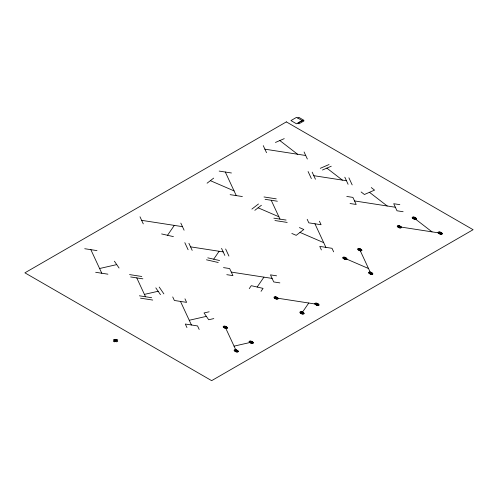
<?xml version="1.0" encoding="UTF-8"?>
<svg xmlns="http://www.w3.org/2000/svg" width="498" height="498" viewBox="0 0 498 498"><rect width="100%" height="100%" fill="white"/><g stroke="black" fill="none" stroke-linecap="round" stroke-linejoin="round"><path stroke-width="0.75" d="M167.521 235.28L174.3 225.389M213.692 259.19L219.12 251.266M249.249 288.635L251.272 285.684L263.056 288.379L261.039 291.324M257.161 287.035L263.94 277.143M301.981 312.906L308.76 303.021M207.081 183.202L213.661 178.122M251.901 209.079L258.481 203.999M254.827 210.343L261.413 205.263M297.729 118.02L298.85 117.372L303.929 120.304L302.809 120.952L296.547 117.347L290.944 120.584L296.547 123.821L302.149 120.584M275.444 142.453L284.24 138.649M320.264 168.33L329.06 164.527M322.455 170.023L331.251 166.22M99.6 268.515L116.725 264.606M144.42 294.393L158.146 291.262M209.141 311.792L204.037 312.956L208.699 319.76L213.804 318.596M189.24 320.27L206.365 316.361M234.06 346.147L251.185 342.238M264.899 149.176L305.716 155.494M313.802 175.688L346.459 180.737M219.188 171.088L231.433 172.98M346.776 196.449L352.901 197.395L356.182 204.466L350.057 203.52M399.838 204.659L393.719 203.713L396.999 210.779L403.119 211.725M354.539 200.931L395.356 207.249M264.008 196.965L276.253 198.858M265.104 199.325L277.349 201.217M230.126 194.656L242.37 196.548M399.359 226.808L440.176 233.12M273.85 218.174L286.095 220.066M274.946 220.533L287.19 222.425M141.644 220.34L182.461 226.652M190.547 246.846L223.204 251.901M223.521 267.613L229.646 268.559L232.927 275.624L226.802 274.678M276.583 275.817L270.464 274.871L273.744 281.943L279.864 282.889M84.728 248.72L96.973 250.612M231.284 272.095L272.101 278.407M129.548 274.597L141.793 276.49M276.104 297.966L316.921 304.284M130.644 276.95L142.889 278.849M95.666 272.281L107.91 274.18M139.39 295.806L151.635 297.698M140.486 298.159L152.73 300.057M161.632 233.936L173.416 236.625M207.797 257.846L219.581 260.535M206.452 259.807L218.236 262.502M210.368 180.662L234.06 190.89M258.12 207.803L278.88 216.767M299.41 227.586L303.811 229.485L296.21 235.342L291.816 233.444M300.008 232.417L323.7 242.644M344.828 258.294L368.52 268.515M115.592 339.929L116.694 340.564M114.403 340.62L115.505 341.255M414.299 218.18L432.015 231.863M371.271 187.578L374.558 190.112L364.405 194.5L361.118 191.96M369.479 192.309L387.195 205.985M326.85 168.119L342.375 180.108M279.839 140.554L297.555 154.231M159.217 287.078L163.879 293.882M155.812 287.856L160.474 294.66M114.397 261.201L119.059 268.011M348.899 177.836L352.179 184.901M344.815 177.201L348.096 184.272M359.768 249.666L370.705 273.234M304.079 151.958L307.359 159.03M312.165 172.152L315.446 179.224M308.081 171.517L311.362 178.589M319.43 221.199L321.073 224.735L308.828 222.843L307.185 219.307M333.648 251.839L332.01 248.303L319.766 246.41L321.403 249.94M314.948 223.789L325.885 247.357M263.261 145.646L266.542 152.712M271.223 200.271L279.976 219.12M225.308 172.034L236.245 195.602M225.644 248.994L228.924 256.065M221.56 248.365L224.841 255.43M180.824 223.116L184.104 230.188M188.91 243.31L192.191 250.382M225.308 327.298L236.245 350.86M184.826 242.682L188.107 249.753M184.97 298.831L186.613 302.367L174.368 300.475L172.725 296.939M199.188 329.464L197.55 325.929L185.306 324.036L186.943 327.572M180.488 301.421L191.425 324.982M140.006 216.804L143.287 223.876M136.763 277.896L145.516 296.752M90.848 249.666L101.785 273.234M225.725 327.447L224.897 327.136L225.725 327.447M226.142 327.603C223.801 328.3 224.803 325.536 226.142 327.603M226.559 327.759L226.117 328.014A1.133 0.654 0 0 1 225.638 328.001A1.774 1.027 0 0 1 225.171 327.883L224.287 327.379A1.774 1.027 0 0 1 224.088 327.105A1.201 0.697 0 0 1 224.063 326.812L224.505 326.576A1.133 0.654 0 0 1 224.984 326.588A1.774 1.027 0 0 1 225.451 326.707L226.335 327.217A1.774 1.027 0 0 1 226.534 327.485A1.133 0.654 0 0 1 226.559 327.759M226.976 327.914L226.385 328.257A1.513 0.872 0 0 1 225.75 328.238A2.365 1.363 0 0 1 225.121 328.082L223.944 327.404A2.365 1.363 0 0 1 223.677 327.043A1.606 0.928 0 0 1 223.646 326.651L224.237 326.333A1.513 0.872 0 0 1 224.872 326.352A2.365 1.363 0 0 1 225.501 326.507L226.677 327.186A2.365 1.363 0 0 1 226.945 327.547A1.513 0.872 0 0 1 226.976 327.914M227.393 328.07L226.652 328.499A1.886 1.089 0 0 1 225.855 328.475A2.957 1.706 0 0 1 225.077 328.282L223.608 327.429A2.957 1.706 0 0 1 223.272 326.981A2.004 1.158 0 0 1 223.229 326.495L223.969 326.097A1.886 1.089 0 0 1 224.766 326.115A2.957 1.706 0 0 1 225.544 326.315L227.013 327.161A2.957 1.706 0 0 1 227.349 327.609A1.886 1.089 0 0 1 227.393 328.07M276.521 298.121L275.693 297.81L276.521 298.121M276.938 298.277C274.597 298.974 275.599 296.21 276.938 298.277M277.355 298.433L276.913 298.688A1.133 0.654 0 0 1 276.434 298.676A1.774 1.027 0 0 1 275.967 298.557L275.083 298.053A1.774 1.027 0 0 1 274.884 297.779A1.201 0.697 0 0 1 274.859 297.487L275.301 297.25A1.133 0.654 0 0 1 275.78 297.262A1.774 1.027 0 0 1 276.247 297.381L277.131 297.885A1.774 1.027 0 0 1 277.33 298.159A1.133 0.654 0 0 1 277.355 298.433M277.772 298.588L277.181 298.931A1.513 0.872 0 0 1 276.546 298.912A2.365 1.363 0 0 1 275.917 298.756L274.74 298.078A2.365 1.363 0 0 1 274.473 297.717A1.606 0.928 0 0 1 274.442 297.325L275.033 297.007A1.513 0.872 0 0 1 275.668 297.026A2.365 1.363 0 0 1 276.297 297.182L277.467 297.86A2.365 1.363 0 0 1 277.741 298.221A1.513 0.872 0 0 1 277.772 298.588M278.189 298.744L277.448 299.167A1.886 1.089 0 0 1 276.651 299.149A2.957 1.706 0 0 1 275.873 298.956L274.404 298.103A2.957 1.706 0 0 1 274.068 297.655A2.004 1.158 0 0 1 274.024 297.163L274.765 296.771A1.886 1.089 0 0 1 275.562 296.789A2.957 1.706 0 0 1 276.34 296.982L277.809 297.835A2.957 1.706 0 0 1 278.145 298.283A1.886 1.089 0 0 1 278.189 298.744M236.662 351.015L235.828 350.698L236.662 351.015M237.079 351.171C234.739 351.862 235.741 349.104 237.079 351.171M237.496 351.327L237.054 351.582A1.133 0.654 0 0 1 236.575 351.569A1.774 1.027 0 0 1 236.108 351.451L235.224 350.941A1.774 1.027 0 0 1 235.025 350.673A1.201 0.697 0 0 1 235 350.38L235.442 350.138A1.133 0.654 0 0 1 235.921 350.156A1.774 1.027 0 0 1 236.388 350.268L237.272 350.779A1.774 1.027 0 0 1 237.471 351.053A1.133 0.654 0 0 1 237.496 351.327M237.913 351.482L237.322 351.825A1.513 0.872 0 0 1 236.687 351.806A2.365 1.363 0 0 1 236.058 351.65L234.882 350.972A2.365 1.363 0 0 1 234.614 350.611A1.606 0.928 0 0 1 234.583 350.219L235.174 349.901A1.513 0.872 0 0 1 235.809 349.92A2.365 1.363 0 0 1 236.438 350.075L237.608 350.754A2.365 1.363 0 0 1 237.882 351.115A1.513 0.872 0 0 1 237.913 351.482M238.33 351.638L237.59 352.061A1.886 1.089 0 0 1 236.793 352.036A2.957 1.706 0 0 1 236.015 351.843L234.546 350.997A2.957 1.706 0 0 1 234.209 350.542A2.004 1.158 0 0 1 234.166 350.057L234.907 349.658A1.886 1.089 0 0 1 235.703 349.683A2.957 1.706 0 0 1 236.482 349.876L237.951 350.723A2.957 1.706 0 0 1 238.287 351.177A1.886 1.089 0 0 1 238.33 351.638M251.602 342.387L250.768 342.076L251.602 342.387M252.019 342.543C249.679 343.24 250.681 340.476 252.019 342.543M252.436 342.699L251.994 342.954A1.133 0.654 0 0 1 251.515 342.941A1.774 1.027 0 0 1 251.048 342.823L250.164 342.319A1.774 1.027 0 0 1 249.965 342.045A1.201 0.697 0 0 1 249.94 341.753L250.382 341.516A1.133 0.654 0 0 1 250.861 341.528A1.774 1.027 0 0 1 251.328 341.647L252.212 342.151A1.774 1.027 0 0 1 252.411 342.425A1.133 0.654 0 0 1 252.436 342.699M252.853 342.854L252.262 343.197A1.513 0.872 0 0 1 251.627 343.178A2.365 1.363 0 0 1 250.998 343.022L249.822 342.344A2.365 1.363 0 0 1 249.554 341.983A1.606 0.928 0 0 1 249.523 341.591L250.114 341.273A1.513 0.872 0 0 1 250.749 341.292A2.365 1.363 0 0 1 251.378 341.447L252.548 342.126A2.365 1.363 0 0 1 252.822 342.487A1.513 0.872 0 0 1 252.853 342.854M253.27 343.01L252.53 343.433A1.886 1.089 0 0 1 251.733 343.415A2.957 1.706 0 0 1 250.955 343.222L249.486 342.369A2.957 1.706 0 0 1 249.149 341.921A2.004 1.158 0 0 1 249.106 341.435L249.847 341.037A1.886 1.089 0 0 1 250.643 341.055A2.957 1.706 0 0 1 251.422 341.248L252.891 342.101A2.957 1.706 0 0 1 253.227 342.549A1.886 1.089 0 0 1 253.27 343.01M345.245 258.443L344.417 258.132L345.245 258.443M345.662 258.599C343.321 259.296 344.323 256.532 345.662 258.599M346.079 258.755L345.637 259.01A1.133 0.654 0 0 1 345.158 258.997A1.774 1.027 0 0 1 344.691 258.879L343.807 258.375A1.774 1.027 0 0 1 343.608 258.101A1.201 0.697 0 0 1 343.583 257.808L344.025 257.572A1.133 0.654 0 0 1 344.504 257.584A1.774 1.027 0 0 1 344.971 257.703L345.855 258.207A1.774 1.027 0 0 1 346.054 258.481A1.133 0.654 0 0 1 346.079 258.755M346.496 258.91L345.905 259.253A1.513 0.872 0 0 1 345.27 259.234A2.365 1.363 0 0 1 344.641 259.078L343.464 258.4A2.365 1.363 0 0 1 343.197 258.039A1.606 0.928 0 0 1 343.166 257.647L343.757 257.329A1.513 0.872 0 0 1 344.392 257.348A2.365 1.363 0 0 1 345.021 257.503L346.197 258.182A2.365 1.363 0 0 1 346.465 258.543A1.513 0.872 0 0 1 346.496 258.91M346.913 259.066L346.172 259.489A1.886 1.089 0 0 1 345.375 259.47A2.957 1.706 0 0 1 344.597 259.277L343.128 258.425A2.957 1.706 0 0 1 342.792 257.976A2.004 1.158 0 0 1 342.749 257.491L343.489 257.093A1.886 1.089 0 0 1 344.286 257.111A2.957 1.706 0 0 1 345.064 257.304L346.533 258.157A2.957 1.706 0 0 1 346.869 258.605A1.886 1.089 0 0 1 346.913 259.066M302.398 313.061L301.564 312.75L302.398 313.061M302.815 313.217C300.475 313.914 301.477 311.15 302.815 313.217M303.232 313.373L302.79 313.628A1.133 0.654 0 0 1 302.311 313.616A1.774 1.027 0 0 1 301.844 313.497L300.96 312.993A1.774 1.027 0 0 1 300.761 312.719A1.201 0.697 0 0 1 300.736 312.427L301.178 312.19A1.133 0.654 0 0 1 301.657 312.202A1.774 1.027 0 0 1 302.124 312.321L303.008 312.825A1.774 1.027 0 0 1 303.207 313.099A1.133 0.654 0 0 1 303.232 313.373M360.185 249.822L359.357 249.504L360.185 249.822M303.649 313.528L303.058 313.871A1.513 0.872 0 0 1 302.423 313.852A2.365 1.363 0 0 1 301.794 313.696L300.618 313.018A2.365 1.363 0 0 1 300.35 312.657A1.606 0.928 0 0 1 300.319 312.265L300.91 311.947A1.513 0.872 0 0 1 301.545 311.966A2.365 1.363 0 0 1 302.174 312.122L303.344 312.8A2.365 1.363 0 0 1 303.618 313.161A1.513 0.872 0 0 1 303.649 313.528M360.602 249.977C358.261 250.668 359.263 247.911 360.602 249.977M304.066 313.684L303.326 314.107A1.886 1.089 0 0 1 302.529 314.089A2.957 1.706 0 0 1 301.751 313.896L300.282 313.043A2.957 1.706 0 0 1 299.945 312.595A2.004 1.158 0 0 1 299.902 312.103L300.643 311.711A1.886 1.089 0 0 1 301.439 311.729A2.957 1.706 0 0 1 302.218 311.922L303.687 312.775A2.957 1.706 0 0 1 304.023 313.223A1.886 1.089 0 0 1 304.066 313.684M361.019 250.133L360.577 250.388A1.133 0.654 0 0 1 360.098 250.376A1.774 1.027 0 0 1 359.631 250.257L358.747 249.747A1.774 1.027 0 0 1 358.548 249.479A1.201 0.697 0 0 1 358.523 249.187L358.965 248.944A1.133 0.654 0 0 1 359.444 248.956A1.774 1.027 0 0 1 359.911 249.075L360.795 249.585A1.774 1.027 0 0 1 360.994 249.853A1.133 0.654 0 0 1 361.019 250.133M361.436 250.289L360.845 250.625A1.513 0.872 0 0 1 360.21 250.606A2.365 1.363 0 0 1 359.581 250.45L358.404 249.772A2.365 1.363 0 0 1 358.137 249.411A1.606 0.928 0 0 1 358.106 249.025L358.697 248.707A1.513 0.872 0 0 1 359.332 248.726A2.365 1.363 0 0 1 359.961 248.876L361.137 249.554A2.365 1.363 0 0 1 361.405 249.921A1.513 0.872 0 0 1 361.436 250.289M361.853 250.438L361.112 250.868A1.886 1.089 0 0 1 360.315 250.843A2.957 1.706 0 0 1 359.537 250.65L358.068 249.803A2.957 1.706 0 0 1 357.732 249.349A2.004 1.158 0 0 1 357.689 248.863L358.429 248.465A1.886 1.089 0 0 1 359.226 248.49A2.957 1.706 0 0 1 360.004 248.683L361.473 249.529A2.957 1.706 0 0 1 361.809 249.984A1.886 1.089 0 0 1 361.853 250.438M317.338 304.44L316.504 304.122L317.338 304.44M317.755 304.595C315.415 305.286 316.417 302.523 317.755 304.595M318.172 304.745L317.73 305.006A1.133 0.654 0 0 1 317.251 304.988A1.774 1.027 0 0 1 316.784 304.876L315.9 304.365A1.774 1.027 0 0 1 315.701 304.091A1.201 0.697 0 0 1 315.676 303.799L316.118 303.562A1.133 0.654 0 0 1 316.597 303.575A1.774 1.027 0 0 1 317.064 303.693L317.948 304.203A1.774 1.027 0 0 1 318.147 304.471A1.133 0.654 0 0 1 318.172 304.745M318.589 304.901L317.998 305.243A1.513 0.872 0 0 1 317.363 305.224A2.365 1.363 0 0 1 316.734 305.069L315.558 304.39A2.365 1.363 0 0 1 315.29 304.029A1.606 0.928 0 0 1 315.259 303.643L315.85 303.319A1.513 0.872 0 0 1 316.485 303.338A2.365 1.363 0 0 1 317.114 303.494L318.284 304.172A2.365 1.363 0 0 1 318.558 304.533A1.513 0.872 0 0 1 318.589 304.901M319.006 305.056L318.266 305.486A1.886 1.089 0 0 1 317.469 305.461A2.957 1.706 0 0 1 316.691 305.268L315.222 304.421A2.957 1.706 0 0 1 314.885 303.967A2.004 1.158 0 0 1 314.842 303.481L315.583 303.083A1.886 1.089 0 0 1 316.379 303.108A2.957 1.706 0 0 1 317.158 303.301L318.627 304.147A2.957 1.706 0 0 1 318.963 304.602A1.886 1.089 0 0 1 319.006 305.056M399.776 226.964L398.948 226.646L399.776 226.964M400.193 227.119C397.852 227.81 398.854 225.052 400.193 227.119M400.61 227.275L400.168 227.53A1.133 0.654 0 0 1 399.689 227.518A1.774 1.027 0 0 1 399.222 227.399L398.338 226.889A1.774 1.027 0 0 1 398.139 226.621A1.201 0.697 0 0 1 398.114 226.329L398.556 226.086A1.133 0.654 0 0 1 399.035 226.098A1.774 1.027 0 0 1 399.502 226.216L400.386 226.727A1.774 1.027 0 0 1 400.585 226.995A1.133 0.654 0 0 1 400.61 227.275M401.027 227.43L400.436 227.767A1.513 0.872 0 0 1 399.801 227.748A2.365 1.363 0 0 1 399.172 227.598L397.995 226.914A2.365 1.363 0 0 1 397.728 226.553A1.606 0.928 0 0 1 397.697 226.167L398.288 225.849A1.513 0.872 0 0 1 398.923 225.868A2.365 1.363 0 0 1 399.552 226.024L400.722 226.702A2.365 1.363 0 0 1 400.996 227.063A1.513 0.872 0 0 1 401.027 227.43M401.444 227.586L400.703 228.009A1.886 1.089 0 0 1 399.906 227.984A2.957 1.706 0 0 1 399.128 227.791L397.659 226.945A2.957 1.706 0 0 1 397.323 226.49A2.004 1.158 0 0 1 397.28 226.005L398.02 225.606A1.886 1.089 0 0 1 398.817 225.631A2.957 1.706 0 0 1 399.595 225.824L401.064 226.671A2.957 1.706 0 0 1 401.4 227.125A1.886 1.089 0 0 1 401.444 227.586M414.716 218.336L413.888 218.024L414.716 218.336M415.133 218.491C412.792 219.188 413.794 216.425 415.133 218.491M415.55 218.647L415.108 218.902A1.133 0.654 0 0 1 414.629 218.89A1.774 1.027 0 0 1 414.162 218.771L413.278 218.261A1.774 1.027 0 0 1 413.079 217.993A1.201 0.697 0 0 1 413.054 217.701L413.496 217.464A1.133 0.654 0 0 1 413.975 217.477A1.774 1.027 0 0 1 414.442 217.595L415.326 218.099A1.774 1.027 0 0 1 415.525 218.373A1.133 0.654 0 0 1 415.55 218.647M415.967 218.803L415.376 219.145A1.513 0.872 0 0 1 414.741 219.126A2.365 1.363 0 0 1 414.112 218.971L412.935 218.292A2.365 1.363 0 0 1 412.668 217.931A1.606 0.928 0 0 1 412.637 217.539L413.228 217.221A1.513 0.872 0 0 1 413.863 217.24A2.365 1.363 0 0 1 414.492 217.396L415.662 218.074A2.365 1.363 0 0 1 415.936 218.435A1.513 0.872 0 0 1 415.967 218.803M416.384 218.958L415.643 219.381A1.886 1.089 0 0 1 414.846 219.363A2.957 1.706 0 0 1 414.068 219.164L412.599 218.317A2.957 1.706 0 0 1 412.263 217.869A2.004 1.158 0 0 1 412.22 217.377L412.96 216.979A1.886 1.089 0 0 1 413.757 217.004A2.957 1.706 0 0 1 414.535 217.196L416.004 218.049A2.957 1.706 0 0 1 416.34 218.498A1.886 1.089 0 0 1 416.384 218.958M371.122 273.383L370.288 273.072L371.122 273.383M371.539 273.539C369.199 274.236 370.201 271.472 371.539 273.539M371.956 273.695L371.514 273.95A1.133 0.654 0 0 1 371.035 273.937A1.774 1.027 0 0 1 370.568 273.819L369.684 273.315A1.774 1.027 0 0 1 369.485 273.041A1.201 0.697 0 0 1 369.46 272.748L369.902 272.512A1.133 0.654 0 0 1 370.381 272.524A1.774 1.027 0 0 1 370.848 272.643L371.732 273.147A1.774 1.027 0 0 1 371.931 273.421A1.133 0.654 0 0 1 371.956 273.695M372.373 273.85L371.782 274.193A1.513 0.872 0 0 1 371.147 274.174A2.365 1.363 0 0 1 370.518 274.018L369.342 273.34A2.365 1.363 0 0 1 369.074 272.979A1.606 0.928 0 0 1 369.043 272.587L369.634 272.269A1.513 0.872 0 0 1 370.269 272.288A2.365 1.363 0 0 1 370.898 272.443L372.068 273.122A2.365 1.363 0 0 1 372.342 273.483A1.513 0.872 0 0 1 372.373 273.85M372.79 274.006L372.05 274.429A1.886 1.089 0 0 1 371.253 274.41A2.957 1.706 0 0 1 370.475 274.217L369.006 273.365A2.957 1.706 0 0 1 368.669 272.916A2.004 1.158 0 0 1 368.626 272.431L369.367 272.033A1.886 1.089 0 0 1 370.163 272.051A2.957 1.706 0 0 1 370.942 272.244L372.411 273.097A2.957 1.706 0 0 1 372.747 273.545A1.886 1.089 0 0 1 372.79 274.006M440.593 233.276L439.759 232.964L440.593 233.276M441.01 233.431C438.67 234.128 439.672 231.365 441.01 233.431M441.427 233.587L440.985 233.842A1.133 0.654 0 0 1 440.506 233.83A1.774 1.027 0 0 1 440.039 233.711L439.155 233.201A1.774 1.027 0 0 1 438.956 232.933A1.201 0.697 0 0 1 438.931 232.641L439.373 232.404A1.133 0.654 0 0 1 439.852 232.417A1.774 1.027 0 0 1 440.319 232.535L441.203 233.039A1.774 1.027 0 0 1 441.402 233.313A1.133 0.654 0 0 1 441.427 233.587M441.844 233.743L441.253 234.085A1.513 0.872 0 0 1 440.618 234.066A2.365 1.363 0 0 1 439.989 233.911L438.813 233.232A2.365 1.363 0 0 1 438.545 232.871A1.606 0.928 0 0 1 438.514 232.479L439.105 232.161A1.513 0.872 0 0 1 439.74 232.18A2.365 1.363 0 0 1 440.369 232.336L441.539 233.014A2.365 1.363 0 0 1 441.813 233.375A1.513 0.872 0 0 1 441.844 233.743M442.261 233.898L441.521 234.321A1.886 1.089 0 0 1 440.724 234.303A2.957 1.706 0 0 1 439.946 234.104L438.477 233.257A2.957 1.706 0 0 1 438.134 232.809A2.004 1.158 0 0 1 438.097 232.317L438.838 231.919A1.886 1.089 0 0 1 439.628 231.944A2.957 1.706 0 0 1 440.413 232.136L441.882 232.989A2.957 1.706 0 0 1 442.218 233.438A1.886 1.089 0 0 1 442.261 233.898M286.35 121.886L24.9 272.829L211.65 380.653L473.1 229.703L286.35 121.886M302.809 120.304L297.904 123.137L299.024 123.784L303.929 120.952L302.809 120.304M114.403 339.325L113.351 339.929L116.694 341.858L117.746 341.255L114.403 339.325M116.644 339.325L113.351 341.223L114.453 341.858L117.746 339.96L116.644 339.325"/></g></svg>
